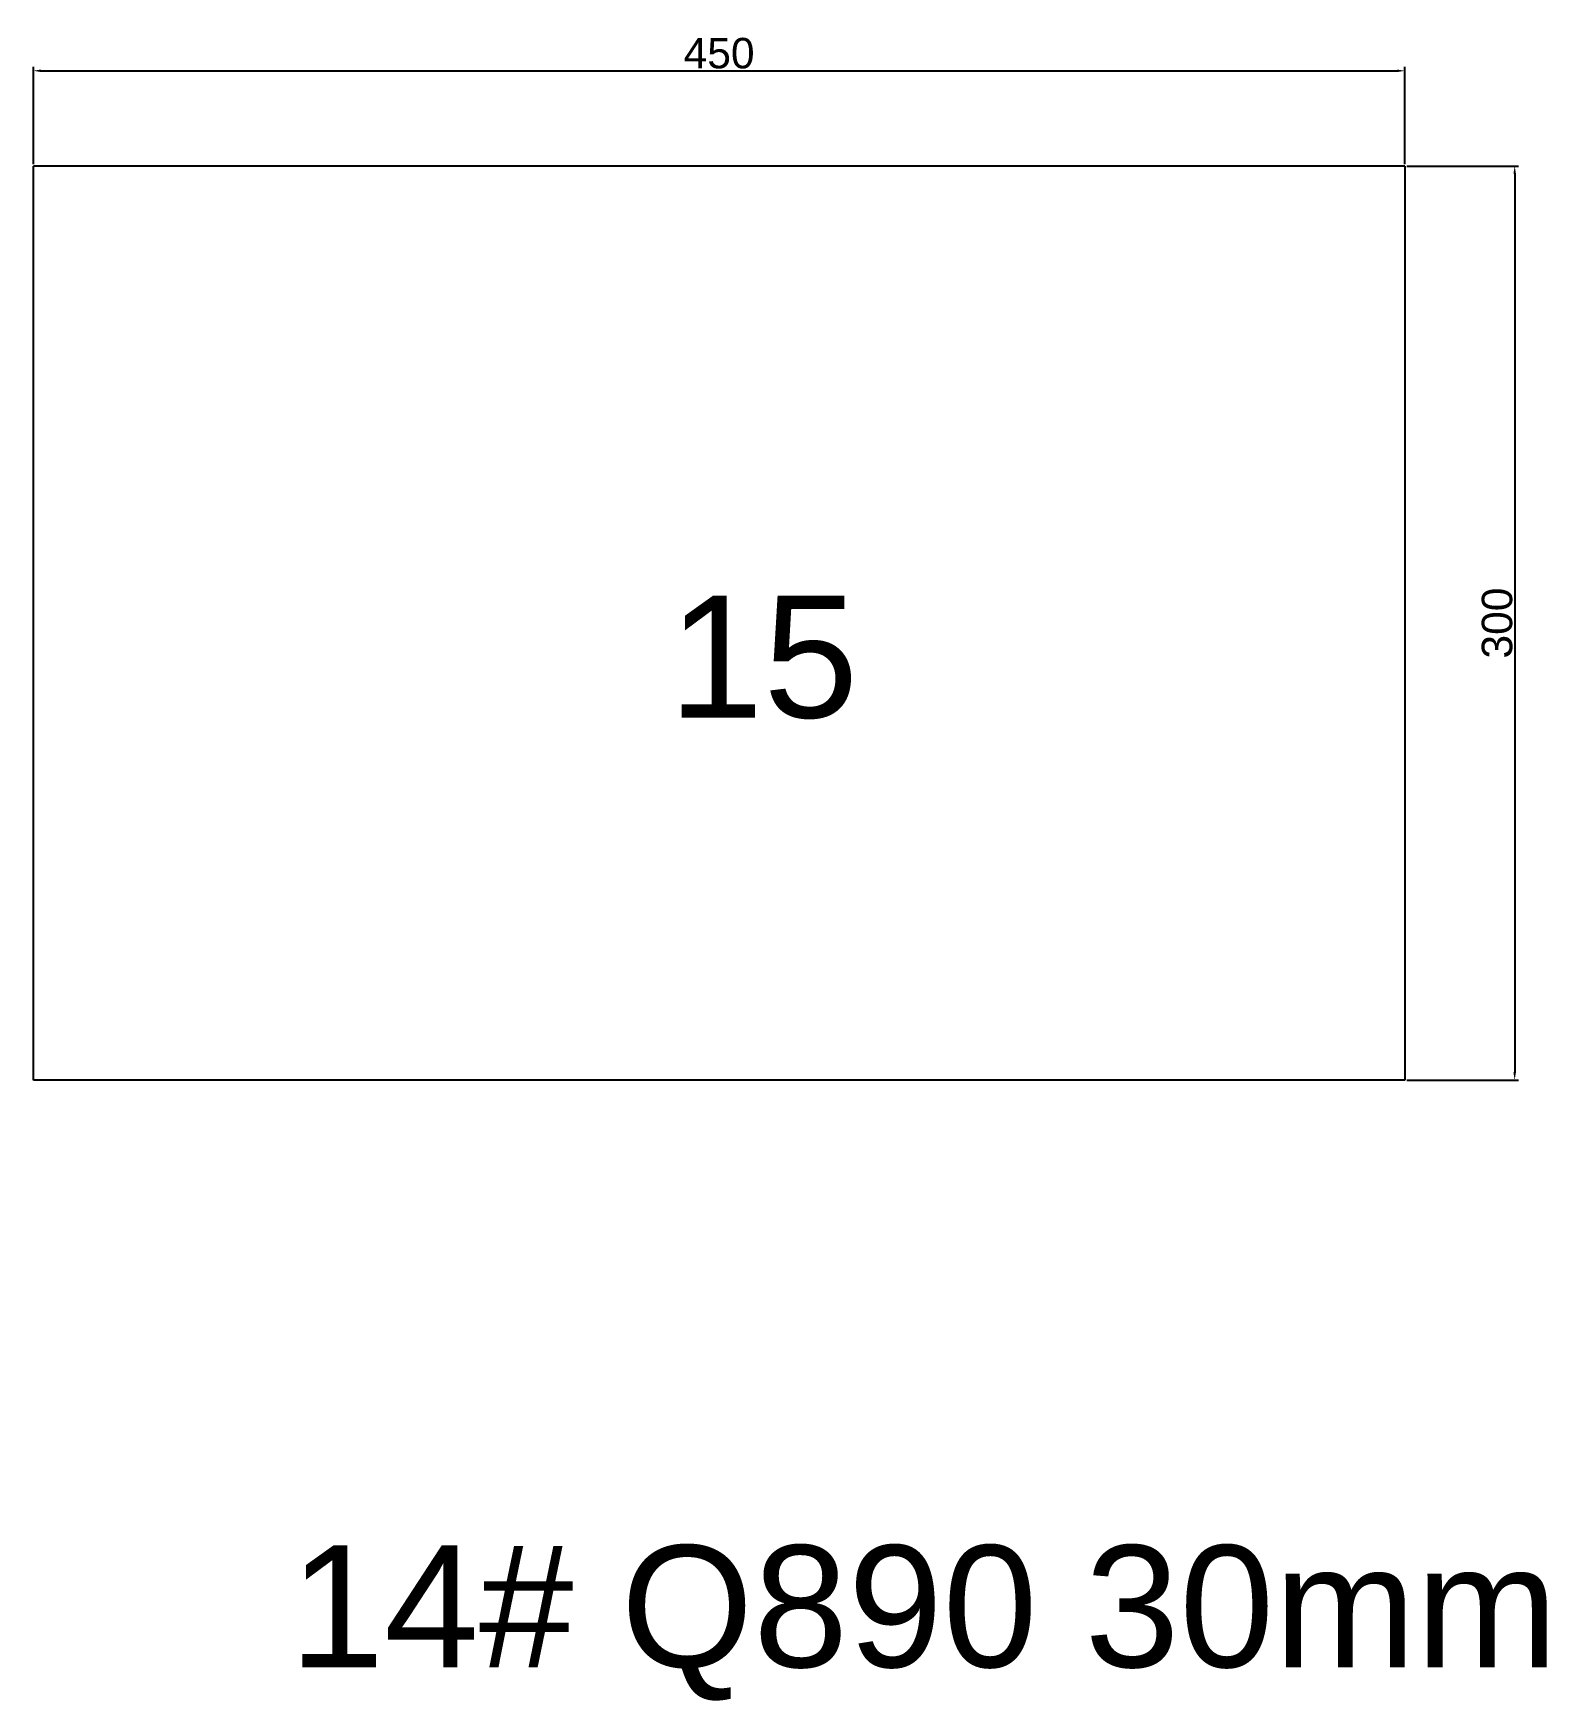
# Model space of a CAD drawing. Header units: millimetres. Extents: x 2979 to 3476, y 1566 to 2114.
import ezdxf

# ---------------------------------------------------------------- set-up
doc = ezdxf.new("R2010")
doc.units = ezdxf.units.MM
doc.layers.add('尺寸标注', color=6, linetype='Continuous')
doc.layers.add('标号', color=4, linetype='Continuous')
doc.styles.get("Standard").update_dxf_attribs({"font": 'arial.ttf'})
doc.dimstyles.new('ISO-25-JHF', dxfattribs={"dimtxt": 10, "dimasz": 2.5, "dimexe": 1.25, "dimexo": 0.625, "dimtad": 1, "dimtxsty": 'Standard', "dimcen": 2.5, "dimadec": 0, "dimazin": 0, "dimtfac": 1, "dimtmove": 0, "dimatfit": 3, "dimfxl": 0, "dimarcsym": 0})

# ---------------------------------------------------------------- blocks, each defined once
blk = doc.blocks.new('*D4')
at = {"layer": 'Defpoints', "color": 0, "transparency": 16777216}
for p in [(3429.12, 2101.5), (2979.12, 2070.22), (3429.12, 2070.22)]:
    blk.add_point(p, dxfattribs=at)
at = {"layer": '尺寸标注', "color": 0, "lineweight": -2, "transparency": 16777216}
for p, q in [((2979.12, 2070.84), (2979.12, 2102.75)), ((3429.12, 2070.84), (3429.12, 2102.75)), ((2981.62, 2101.5), (3426.62, 2101.5))]:
    blk.add_line(p, q, dxfattribs=at)
at = {"layer": '尺寸标注', "color": 0, "transparency": 16777216}
for points in [[(2981.62, 2101.92), (2981.62, 2101.08), (2979.12, 2101.5)], [(3426.62, 2101.92), (3426.62, 2101.08), (3429.12, 2101.5)]]:
    blk.add_solid(points, dxfattribs=at)
at = {"layer": '尺寸标注', "color": 0, "transparency": 16777216, "insert": (3204.12, 2107.23), "char_height": 10, "attachment_point": 5}
blk.add_mtext('450', dxfattribs=at)
blk = doc.blocks.new('*D5')
at = {"layer": 'Defpoints', "color": 0, "transparency": 16777216}
for p in [(3429.12, 2070.22), (3429.12, 1770.22), (3465.17, 1770.22)]:
    blk.add_point(p, dxfattribs=at)
at = {"layer": '尺寸标注', "color": 0, "lineweight": -2, "transparency": 16777216}
for p, q in [((3429.74, 2070.22), (3466.42, 2070.22)), ((3465.17, 2067.72), (3465.17, 1772.72)), ((3429.74, 1770.22), (3466.42, 1770.22))]:
    blk.add_line(p, q, dxfattribs=at)
at = {"layer": '尺寸标注', "color": 0, "transparency": 16777216}
for points in [[(3464.76, 2067.72), (3465.59, 2067.72), (3465.17, 2070.22)], [(3464.76, 1772.72), (3465.59, 1772.72), (3465.17, 1770.22)]]:
    blk.add_solid(points, dxfattribs=at)
at = {"layer": '尺寸标注', "color": 0, "transparency": 16777216, "insert": (3459.44, 1920.22), "char_height": 10, "attachment_point": 5, "rotation": 90}
blk.add_mtext('300', dxfattribs=at)

msp = doc.modelspace()

# ---------------------------------------------------------------- linework, layer by layer
for p, q in [((2979.119, 1770.216), (2979.119, 2070.216)), ((3429.119, 2070.216), (2979.119, 2070.216)), ((3429.119, 2070.216), (3429.119, 1770.216)), ((3429.119, 1770.216), (2979.119, 1770.216))]:
    msp.add_line(p, q)

# ---------------------------------------------------------------- texts
at = {"layer": '标号', "char_height": 40, "attachment_point": 7}
for s, width, insert in [('15 ', 70.10425, (3187.603, 1888.594)), ('14# Q890 30mm ', 615.9779, (3063.158, 1566.499))]:
    msp.add_mtext_dynamic_manual_height_columns(s, width=width, gutter_width=12.5, heights=[0], dxfattribs=dict(at, insert=insert))

# ---------------------------------------------------------------- dimensions: what is measured, and where the dimension line sits
at = {"layer": '尺寸标注'}
for p1, p2, distance, picture, middle in [((2979.119, 2070.216), (3429.119, 2070.216), 31.285, '*D4', (3204.119, 2107.232)), ((3429.119, 2070.216), (3429.119, 1770.216), 36.055, '*D5', (3459.44, 1920.216))]:
    dim = msp.add_aligned_dim(p1=p1, p2=p2, distance=distance, dimstyle='ISO-25-JHF', dxfattribs=at)
    dim.commit()
    dim.dimension.update_dxf_attribs({"geometry": picture, "text_midpoint": middle})

doc.saveas('drawing.dxf')
